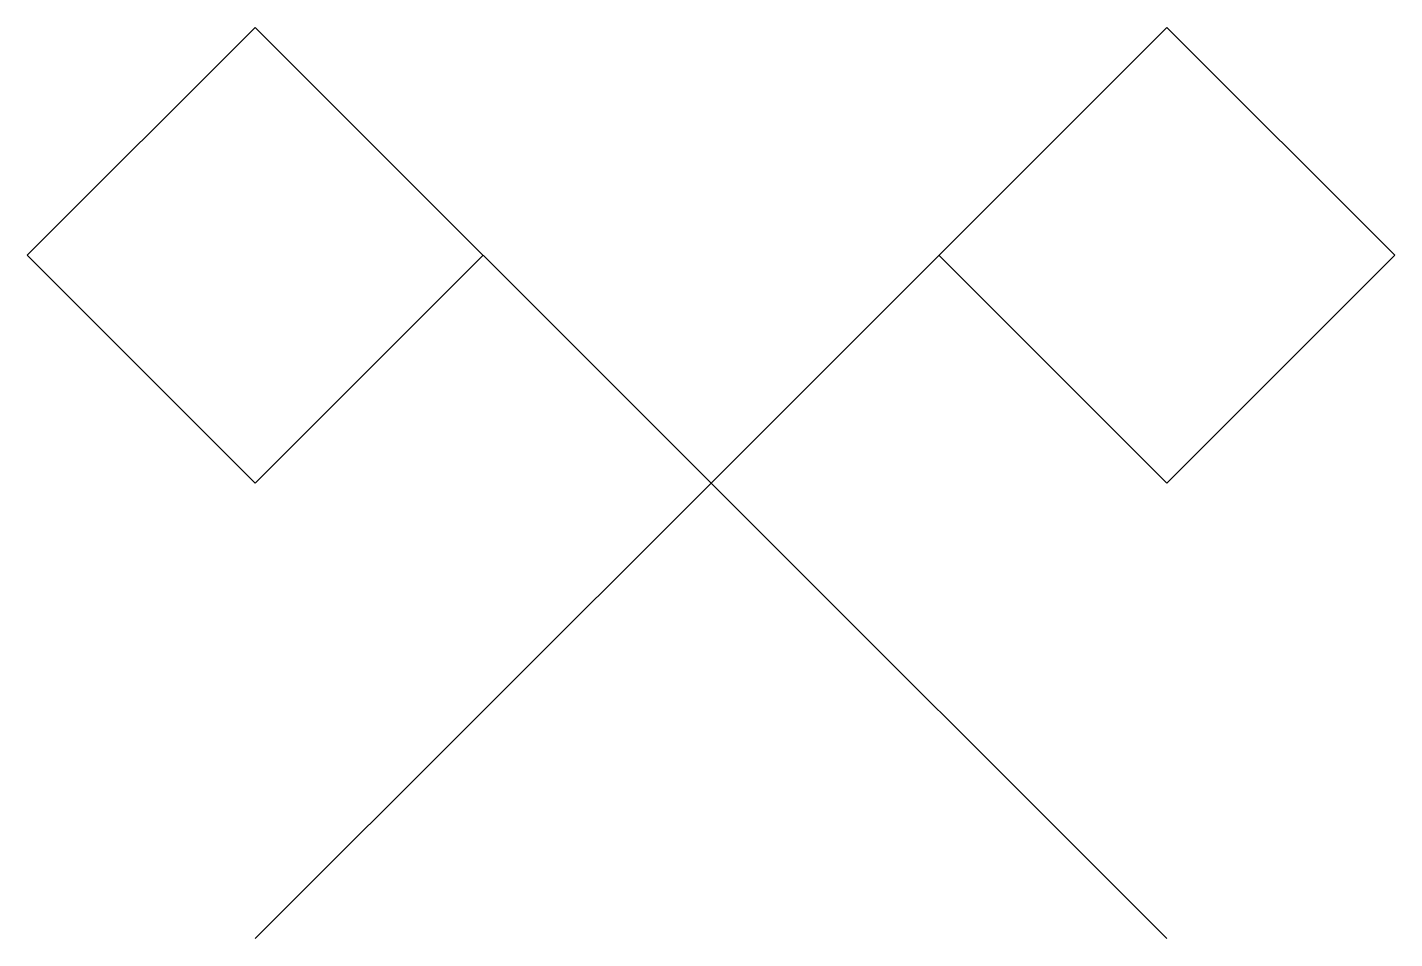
# Model space of a CAD drawing. Extents: x -1.06 to 1.06, y -0.71 to 0.71.
import ezdxf

# ---------------------------------------------------------------- set-up
doc = ezdxf.new("R2010")
doc.units = 0
doc.layers.get('0').update_dxf_attribs({"linetype": 'CONTINUOUS'})

msp = doc.modelspace()

# ---------------------------------------------------------------- linework, layer by layer
at = {"color": 0}
for p, q in [((-0.7071, 0.7071), (-1.0607, 0.3536)), ((0, 0), (-0.7071, 0.7071)), ((0, 0), (0.7071, 0.7071)), ((0.7071, 0.7071), (1.0607, 0.3536)), ((-1.0607, 0.3536), (-0.7071, 0)), ((-0.7071, 0), (-0.3536, 0.3536)), ((0.7071, 0), (0.3536, 0.3536)), ((1.0607, 0.3536), (0.7071, 0)), ((0, 0), (-0.7071, -0.7071)), ((0, 0), (0.7071, -0.7071))]:
    msp.add_line(p, q, dxfattribs=at)

doc.saveas('drawing.dxf')
